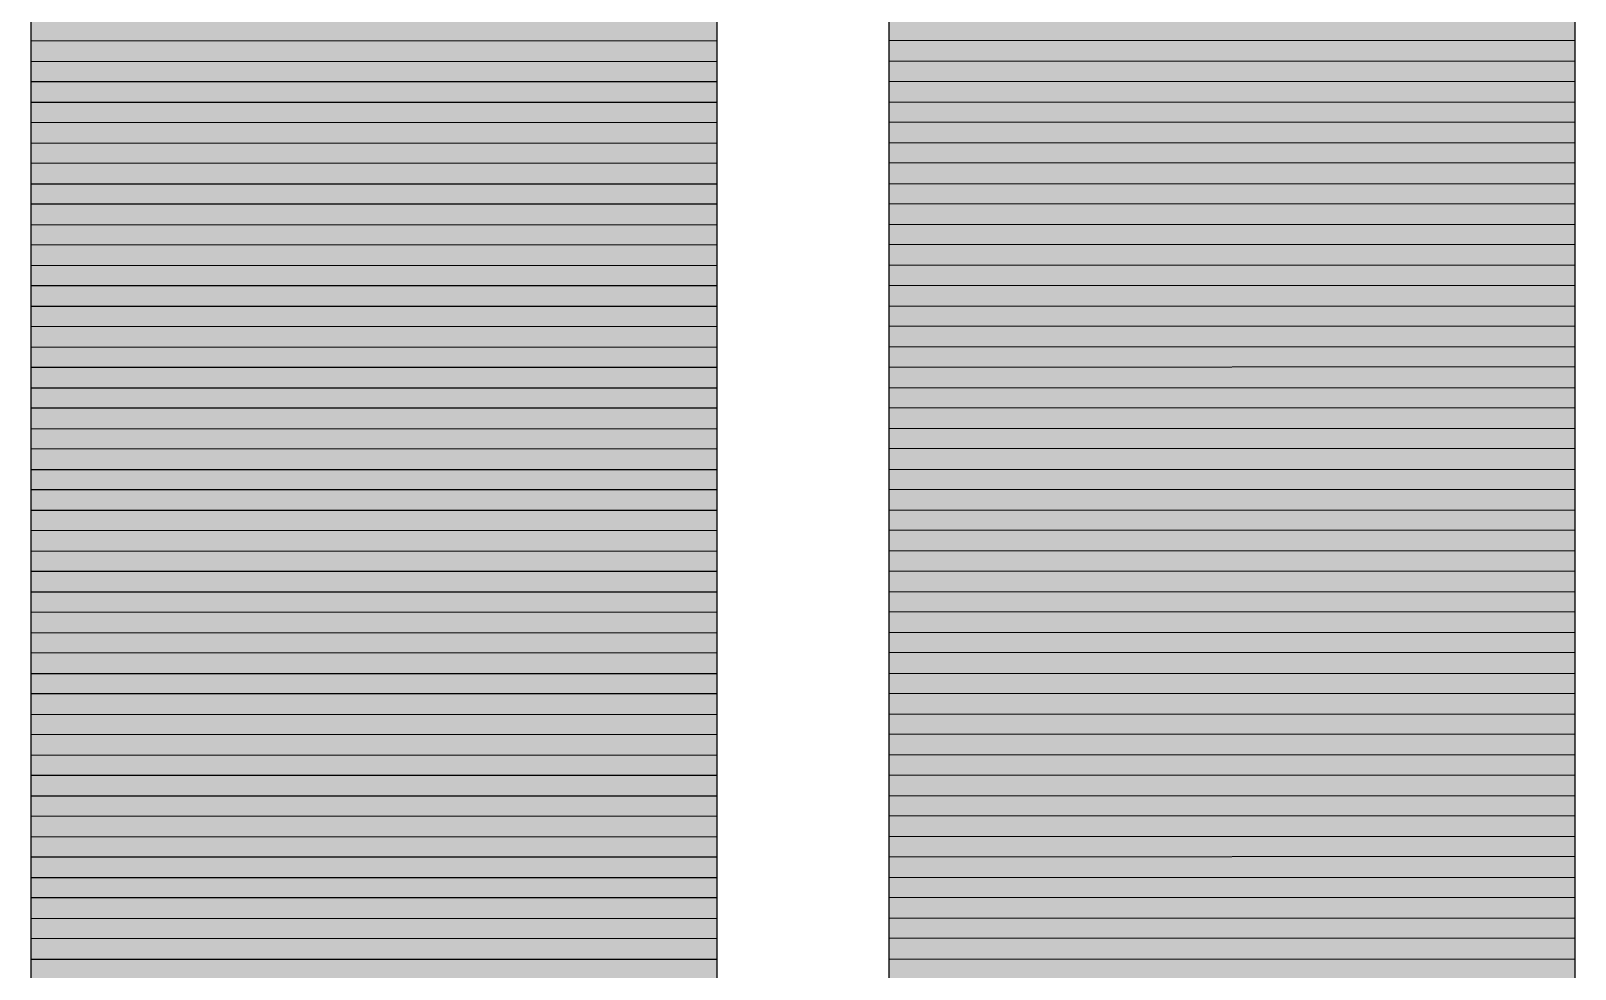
# Model space of a CAD drawing. Header units: millimetres. Extents: x -190.1 to -180.54, y 58.35 to 66.31.
# Drawn here: x -187.275 to -186.375, y 58.905 to 59.452 of the extents above; entities that cross this region are included whole.
import ezdxf

# ---------------------------------------------------------------- set-up
doc = ezdxf.new("R2010")
doc.units = ezdxf.units.MM
doc.header["$MEASUREMENT"] = 0
doc.layers.add('layer 1', color=7, linetype='Continuous')

msp = doc.modelspace()

# ---------------------------------------------------------------- hatches: boundary and pattern name
at = {"layer": 'layer 1', "true_color": 0x797979}
h = msp.add_hatch(color=8, dxfattribs=at)
edge = h.paths.add_edge_path()
edge.add_spline(control_points=[(-186.875, 59.4342), (-186.875, 59.4342), (-187.275, 59.4341), (-187.275, 59.4341), (-187.275, 59.4341), (-187.275, 59.4698), (-187.275, 59.4698), (-187.275, 59.4698), (-186.875, 59.4699), (-186.875, 59.4699), (-186.875, 59.4699), (-186.875, 59.4342), (-186.875, 59.4342)], knot_values=[0, 0, 0, 0, 0.25, 0.25, 0.25, 0.5, 0.5, 0.5, 0.75, 0.75, 0.75, 1, 1, 1, 1], degree=3, periodic=1)
h = msp.add_hatch(color=8, dxfattribs=at)
edge = h.paths.add_edge_path()
edge.add_spline(control_points=[(-186.3749, 59.4344), (-186.3749, 59.4344), (-186.7749, 59.4342), (-186.7749, 59.4342), (-186.7749, 59.4342), (-186.7749, 59.4699), (-186.7749, 59.4699), (-186.7749, 59.4699), (-186.3749, 59.4701), (-186.3749, 59.4701), (-186.3749, 59.4701), (-186.3749, 59.4344), (-186.3749, 59.4344)], knot_values=[0, 0, 0, 0, 0.25, 0.25, 0.25, 0.5, 0.5, 0.5, 0.75, 0.75, 0.75, 1, 1, 1, 1], degree=3, periodic=1)
at = {"layer": 'layer 1', "true_color": 0x7a7a7a}
h = msp.add_hatch(color=8, dxfattribs=at)
edge = h.paths.add_edge_path()
edge.add_spline(control_points=[(-186.875, 59.4104), (-186.875, 59.4104), (-187.275, 59.4103), (-187.275, 59.4103), (-187.275, 59.4103), (-187.275, 59.446), (-187.275, 59.446), (-187.275, 59.446), (-186.875, 59.4461), (-186.875, 59.4461), (-186.875, 59.4461), (-186.875, 59.4104), (-186.875, 59.4104)], knot_values=[0, 0, 0, 0, 0.25, 0.25, 0.25, 0.5, 0.5, 0.5, 0.75, 0.75, 0.75, 1, 1, 1, 1], degree=3, periodic=1)
h = msp.add_hatch(color=8, dxfattribs=at)
edge = h.paths.add_edge_path()
edge.add_spline(control_points=[(-186.3749, 59.4106), (-186.3749, 59.4106), (-186.7749, 59.4104), (-186.7749, 59.4104), (-186.7749, 59.4104), (-186.7749, 59.4461), (-186.7749, 59.4461), (-186.7749, 59.4461), (-186.3749, 59.4463), (-186.3749, 59.4463), (-186.3749, 59.4463), (-186.3749, 59.4106), (-186.3749, 59.4106)], knot_values=[0, 0, 0, 0, 0.25, 0.25, 0.25, 0.5, 0.5, 0.5, 0.75, 0.75, 0.75, 1, 1, 1, 1], degree=3, periodic=1)
at = {"layer": 'layer 1', "true_color": 0x7c7c7c}
h = msp.add_hatch(color=8, dxfattribs=at)
edge = h.paths.add_edge_path()
edge.add_spline(control_points=[(-186.875, 59.3866), (-186.875, 59.3866), (-187.275, 59.3865), (-187.275, 59.3865), (-187.275, 59.3865), (-187.275, 59.4222), (-187.275, 59.4222), (-187.275, 59.4222), (-186.875, 59.4223), (-186.875, 59.4223), (-186.875, 59.4223), (-186.875, 59.3866), (-186.875, 59.3866)], knot_values=[0, 0, 0, 0, 0.25, 0.25, 0.25, 0.5, 0.5, 0.5, 0.75, 0.75, 0.75, 1, 1, 1, 1], degree=3, periodic=1)
h = msp.add_hatch(color=8, dxfattribs=at)
edge = h.paths.add_edge_path()
edge.add_spline(control_points=[(-186.3749, 59.3868), (-186.3749, 59.3868), (-186.7749, 59.3866), (-186.7749, 59.3866), (-186.7749, 59.3866), (-186.7749, 59.4223), (-186.7749, 59.4223), (-186.7749, 59.4223), (-186.3749, 59.4225), (-186.3749, 59.4225), (-186.3749, 59.4225), (-186.3749, 59.3868), (-186.3749, 59.3868)], knot_values=[0, 0, 0, 0, 0.25, 0.25, 0.25, 0.5, 0.5, 0.5, 0.75, 0.75, 0.75, 1, 1, 1, 1], degree=3, periodic=1)
at = {"layer": 'layer 1', "true_color": 0x7d7c7d}
h = msp.add_hatch(color=8, dxfattribs=at)
edge = h.paths.add_edge_path()
edge.add_spline(control_points=[(-186.875, 59.3628), (-186.875, 59.3628), (-187.275, 59.3627), (-187.275, 59.3627), (-187.275, 59.3627), (-187.275, 59.3984), (-187.275, 59.3984), (-187.275, 59.3984), (-186.875, 59.3985), (-186.875, 59.3985), (-186.875, 59.3985), (-186.875, 59.3628), (-186.875, 59.3628)], knot_values=[0, 0, 0, 0, 0.25, 0.25, 0.25, 0.5, 0.5, 0.5, 0.75, 0.75, 0.75, 1, 1, 1, 1], degree=3, periodic=1)
h = msp.add_hatch(color=8, dxfattribs=at)
edge = h.paths.add_edge_path()
edge.add_spline(control_points=[(-186.3749, 59.363), (-186.3749, 59.363), (-186.7749, 59.3628), (-186.7749, 59.3628), (-186.7749, 59.3628), (-186.7749, 59.3985), (-186.7749, 59.3985), (-186.7749, 59.3985), (-186.3749, 59.3987), (-186.3749, 59.3987), (-186.3749, 59.3987), (-186.3749, 59.363), (-186.3749, 59.363)], knot_values=[0, 0, 0, 0, 0.25, 0.25, 0.25, 0.5, 0.5, 0.5, 0.75, 0.75, 0.75, 1, 1, 1, 1], degree=3, periodic=1)
at = {"layer": 'layer 1', "true_color": 0x7f7e7e}
h = msp.add_hatch(color=8, dxfattribs=at)
edge = h.paths.add_edge_path()
edge.add_spline(control_points=[(-186.875, 59.339), (-186.875, 59.339), (-187.275, 59.3389), (-187.275, 59.3389), (-187.275, 59.3389), (-187.275, 59.3746), (-187.275, 59.3746), (-187.275, 59.3746), (-186.875, 59.3747), (-186.875, 59.3747), (-186.875, 59.3747), (-186.875, 59.339), (-186.875, 59.339)], knot_values=[0, 0, 0, 0, 0.25, 0.25, 0.25, 0.5, 0.5, 0.5, 0.75, 0.75, 0.75, 1, 1, 1, 1], degree=3, periodic=1)
h = msp.add_hatch(color=8, dxfattribs=at)
edge = h.paths.add_edge_path()
edge.add_spline(control_points=[(-186.3749, 59.3392), (-186.3749, 59.3392), (-186.7749, 59.339), (-186.7749, 59.339), (-186.7749, 59.339), (-186.7749, 59.3747), (-186.7749, 59.3747), (-186.7749, 59.3747), (-186.3749, 59.3749), (-186.3749, 59.3749), (-186.3749, 59.3749), (-186.3749, 59.3392), (-186.3749, 59.3392)], knot_values=[0, 0, 0, 0, 0.25, 0.25, 0.25, 0.5, 0.5, 0.5, 0.75, 0.75, 0.75, 1, 1, 1, 1], degree=3, periodic=1)
at = {"layer": 'layer 1', "true_color": 0x808080}
h = msp.add_hatch(color=8, dxfattribs=at)
edge = h.paths.add_edge_path()
edge.add_spline(control_points=[(-186.875, 59.3152), (-186.875, 59.3152), (-187.275, 59.3151), (-187.275, 59.3151), (-187.275, 59.3151), (-187.275, 59.3508), (-187.275, 59.3508), (-187.275, 59.3508), (-186.875, 59.3509), (-186.875, 59.3509), (-186.875, 59.3509), (-186.875, 59.3152), (-186.875, 59.3152)], knot_values=[0, 0, 0, 0, 0.25, 0.25, 0.25, 0.5, 0.5, 0.5, 0.75, 0.75, 0.75, 1, 1, 1, 1], degree=3, periodic=1)
h = msp.add_hatch(color=8, dxfattribs=at)
edge = h.paths.add_edge_path()
edge.add_spline(control_points=[(-186.3749, 59.3154), (-186.3749, 59.3154), (-186.7749, 59.3152), (-186.7749, 59.3152), (-186.7749, 59.3152), (-186.7749, 59.3509), (-186.7749, 59.3509), (-186.7749, 59.3509), (-186.3749, 59.3511), (-186.3749, 59.3511), (-186.3749, 59.3511), (-186.3749, 59.3154), (-186.3749, 59.3154)], knot_values=[0, 0, 0, 0, 0.25, 0.25, 0.25, 0.5, 0.5, 0.5, 0.75, 0.75, 0.75, 1, 1, 1, 1], degree=3, periodic=1)
at = {"layer": 'layer 1', "true_color": 0x818181}
h = msp.add_hatch(color=8, dxfattribs=at)
edge = h.paths.add_edge_path()
edge.add_spline(control_points=[(-186.875, 59.2914), (-186.875, 59.2914), (-187.275, 59.2913), (-187.275, 59.2913), (-187.275, 59.2913), (-187.275, 59.327), (-187.275, 59.327), (-187.275, 59.327), (-186.875, 59.3271), (-186.875, 59.3271), (-186.875, 59.3271), (-186.875, 59.2914), (-186.875, 59.2914)], knot_values=[0, 0, 0, 0, 0.25, 0.25, 0.25, 0.5, 0.5, 0.5, 0.75, 0.75, 0.75, 1, 1, 1, 1], degree=3, periodic=1)
h = msp.add_hatch(color=8, dxfattribs=at)
edge = h.paths.add_edge_path()
edge.add_spline(control_points=[(-186.3749, 59.2916), (-186.3749, 59.2916), (-186.7749, 59.2914), (-186.7749, 59.2914), (-186.7749, 59.2914), (-186.7749, 59.3271), (-186.7749, 59.3271), (-186.7749, 59.3271), (-186.3749, 59.3273), (-186.3749, 59.3273), (-186.3749, 59.3273), (-186.3749, 59.2916), (-186.3749, 59.2916)], knot_values=[0, 0, 0, 0, 0.25, 0.25, 0.25, 0.5, 0.5, 0.5, 0.75, 0.75, 0.75, 1, 1, 1, 1], degree=3, periodic=1)
at = {"layer": 'layer 1', "true_color": 0x838383}
h = msp.add_hatch(color=252, dxfattribs=at)
edge = h.paths.add_edge_path()
edge.add_spline(control_points=[(-186.875, 59.2676), (-186.875, 59.2676), (-187.275, 59.2675), (-187.275, 59.2675), (-187.275, 59.2675), (-187.275, 59.3032), (-187.275, 59.3032), (-187.275, 59.3032), (-186.875, 59.3033), (-186.875, 59.3033), (-186.875, 59.3033), (-186.875, 59.2676), (-186.875, 59.2676)], knot_values=[0, 0, 0, 0, 0.25, 0.25, 0.25, 0.5, 0.5, 0.5, 0.75, 0.75, 0.75, 1, 1, 1, 1], degree=3, periodic=1)
h = msp.add_hatch(color=252, dxfattribs=at)
edge = h.paths.add_edge_path()
edge.add_spline(control_points=[(-186.3749, 59.2678), (-186.3749, 59.2678), (-186.7749, 59.2676), (-186.7749, 59.2676), (-186.7749, 59.2676), (-186.7749, 59.3033), (-186.7749, 59.3033), (-186.7749, 59.3033), (-186.3749, 59.3035), (-186.3749, 59.3035), (-186.3749, 59.3035), (-186.3749, 59.2678), (-186.3749, 59.2678)], knot_values=[0, 0, 0, 0, 0.25, 0.25, 0.25, 0.5, 0.5, 0.5, 0.75, 0.75, 0.75, 1, 1, 1, 1], degree=3, periodic=1)
at = {"layer": 'layer 1', "true_color": 0x848384}
h = msp.add_hatch(color=252, dxfattribs=at)
edge = h.paths.add_edge_path()
edge.add_spline(control_points=[(-186.875, 59.2438), (-186.875, 59.2438), (-187.275, 59.2437), (-187.275, 59.2437), (-187.275, 59.2437), (-187.275, 59.2794), (-187.275, 59.2794), (-187.275, 59.2794), (-186.875, 59.2795), (-186.875, 59.2795), (-186.875, 59.2795), (-186.875, 59.2438), (-186.875, 59.2438)], knot_values=[0, 0, 0, 0, 0.25, 0.25, 0.25, 0.5, 0.5, 0.5, 0.75, 0.75, 0.75, 1, 1, 1, 1], degree=3, periodic=1)
h = msp.add_hatch(color=252, dxfattribs=at)
edge = h.paths.add_edge_path()
edge.add_spline(control_points=[(-186.3749, 59.244), (-186.3749, 59.244), (-186.7749, 59.2438), (-186.7749, 59.2438), (-186.7749, 59.2438), (-186.7749, 59.2795), (-186.7749, 59.2795), (-186.7749, 59.2795), (-186.3749, 59.2797), (-186.3749, 59.2797), (-186.3749, 59.2797), (-186.3749, 59.244), (-186.3749, 59.244)], knot_values=[0, 0, 0, 0, 0.25, 0.25, 0.25, 0.5, 0.5, 0.5, 0.75, 0.75, 0.75, 1, 1, 1, 1], degree=3, periodic=1)
at = {"layer": 'layer 1', "true_color": 0x858585}
h = msp.add_hatch(color=252, dxfattribs=at)
edge = h.paths.add_edge_path()
edge.add_spline(control_points=[(-186.875, 59.22), (-186.875, 59.22), (-187.275, 59.2199), (-187.275, 59.2199), (-187.275, 59.2199), (-187.275, 59.2556), (-187.275, 59.2556), (-187.275, 59.2556), (-186.875, 59.2557), (-186.875, 59.2557), (-186.875, 59.2557), (-186.875, 59.22), (-186.875, 59.22)], knot_values=[0, 0, 0, 0, 0.25, 0.25, 0.25, 0.5, 0.5, 0.5, 0.75, 0.75, 0.75, 1, 1, 1, 1], degree=3, periodic=1)
h = msp.add_hatch(color=252, dxfattribs=at)
edge = h.paths.add_edge_path()
edge.add_spline(control_points=[(-186.3749, 59.2202), (-186.3749, 59.2202), (-186.7749, 59.22), (-186.7749, 59.22), (-186.7749, 59.22), (-186.7749, 59.2557), (-186.7749, 59.2557), (-186.7749, 59.2557), (-186.3749, 59.2559), (-186.3749, 59.2559), (-186.3749, 59.2559), (-186.3749, 59.2202), (-186.3749, 59.2202)], knot_values=[0, 0, 0, 0, 0.25, 0.25, 0.25, 0.5, 0.5, 0.5, 0.75, 0.75, 0.75, 1, 1, 1, 1], degree=3, periodic=1)
at = {"layer": 'layer 1', "true_color": 0x868686}
h = msp.add_hatch(color=252, dxfattribs=at)
edge = h.paths.add_edge_path()
edge.add_spline(control_points=[(-186.875, 59.1962), (-186.875, 59.1962), (-187.275, 59.1961), (-187.275, 59.1961), (-187.275, 59.1961), (-187.275, 59.2318), (-187.275, 59.2318), (-187.275, 59.2318), (-186.875, 59.2319), (-186.875, 59.2319), (-186.875, 59.2319), (-186.875, 59.1962), (-186.875, 59.1962)], knot_values=[0, 0, 0, 0, 0.25, 0.25, 0.25, 0.5, 0.5, 0.5, 0.75, 0.75, 0.75, 1, 1, 1, 1], degree=3, periodic=1)
h = msp.add_hatch(color=252, dxfattribs=at)
edge = h.paths.add_edge_path()
edge.add_spline(control_points=[(-186.3749, 59.1964), (-186.3749, 59.1964), (-186.7749, 59.1962), (-186.7749, 59.1962), (-186.7749, 59.1962), (-186.7749, 59.2319), (-186.7749, 59.2319), (-186.7749, 59.2319), (-186.3749, 59.2321), (-186.3749, 59.2321), (-186.3749, 59.2321), (-186.3749, 59.1964), (-186.3749, 59.1964)], knot_values=[0, 0, 0, 0, 0.25, 0.25, 0.25, 0.5, 0.5, 0.5, 0.75, 0.75, 0.75, 1, 1, 1, 1], degree=3, periodic=1)
at = {"layer": 'layer 1', "true_color": 0x888888}
h = msp.add_hatch(color=252, dxfattribs=at)
edge = h.paths.add_edge_path()
edge.add_spline(control_points=[(-186.875, 59.1724), (-186.875, 59.1724), (-187.275, 59.1723), (-187.275, 59.1723), (-187.275, 59.1723), (-187.275, 59.208), (-187.275, 59.208), (-187.275, 59.208), (-186.875, 59.2081), (-186.875, 59.2081), (-186.875, 59.2081), (-186.875, 59.1724), (-186.875, 59.1724)], knot_values=[0, 0, 0, 0, 0.25, 0.25, 0.25, 0.5, 0.5, 0.5, 0.75, 0.75, 0.75, 1, 1, 1, 1], degree=3, periodic=1)
h = msp.add_hatch(color=252, dxfattribs=at)
edge = h.paths.add_edge_path()
edge.add_spline(control_points=[(-186.3749, 59.1726), (-186.3749, 59.1726), (-186.7749, 59.1724), (-186.7749, 59.1724), (-186.7749, 59.1724), (-186.7749, 59.2081), (-186.7749, 59.2081), (-186.7749, 59.2081), (-186.3749, 59.2083), (-186.3749, 59.2083), (-186.3749, 59.2083), (-186.3749, 59.1726), (-186.3749, 59.1726)], knot_values=[0, 0, 0, 0, 0.25, 0.25, 0.25, 0.5, 0.5, 0.5, 0.75, 0.75, 0.75, 1, 1, 1, 1], degree=3, periodic=1)
at = {"layer": 'layer 1', "true_color": 0x8a8a8a}
h = msp.add_hatch(color=252, dxfattribs=at)
edge = h.paths.add_edge_path()
edge.add_spline(control_points=[(-186.875, 59.1486), (-186.875, 59.1486), (-187.275, 59.1485), (-187.275, 59.1485), (-187.275, 59.1485), (-187.275, 59.1842), (-187.275, 59.1842), (-187.275, 59.1842), (-186.875, 59.1843), (-186.875, 59.1843), (-186.875, 59.1843), (-186.875, 59.1486), (-186.875, 59.1486)], knot_values=[0, 0, 0, 0, 0.25, 0.25, 0.25, 0.5, 0.5, 0.5, 0.75, 0.75, 0.75, 1, 1, 1, 1], degree=3, periodic=1)
h = msp.add_hatch(color=252, dxfattribs=at)
edge = h.paths.add_edge_path()
edge.add_spline(control_points=[(-186.3749, 59.1488), (-186.3749, 59.1488), (-186.7749, 59.1486), (-186.7749, 59.1486), (-186.7749, 59.1486), (-186.7749, 59.1843), (-186.7749, 59.1843), (-186.7749, 59.1843), (-186.3749, 59.1845), (-186.3749, 59.1845), (-186.3749, 59.1845), (-186.3749, 59.1488), (-186.3749, 59.1488)], knot_values=[0, 0, 0, 0, 0.25, 0.25, 0.25, 0.5, 0.5, 0.5, 0.75, 0.75, 0.75, 1, 1, 1, 1], degree=3, periodic=1)
at = {"layer": 'layer 1', "true_color": 0x8a8a8b}
h = msp.add_hatch(color=252, dxfattribs=at)
edge = h.paths.add_edge_path()
edge.add_spline(control_points=[(-186.875, 59.1248), (-186.875, 59.1248), (-187.275, 59.1247), (-187.275, 59.1247), (-187.275, 59.1247), (-187.275, 59.1604), (-187.275, 59.1604), (-187.275, 59.1604), (-186.875, 59.1605), (-186.875, 59.1605), (-186.875, 59.1605), (-186.875, 59.1248), (-186.875, 59.1248)], knot_values=[0, 0, 0, 0, 0.25, 0.25, 0.25, 0.5, 0.5, 0.5, 0.75, 0.75, 0.75, 1, 1, 1, 1], degree=3, periodic=1)
h = msp.add_hatch(color=252, dxfattribs=at)
edge = h.paths.add_edge_path()
edge.add_spline(control_points=[(-186.3749, 59.125), (-186.3749, 59.125), (-186.7749, 59.1248), (-186.7749, 59.1248), (-186.7749, 59.1248), (-186.7749, 59.1605), (-186.7749, 59.1605), (-186.7749, 59.1605), (-186.3749, 59.1607), (-186.3749, 59.1607), (-186.3749, 59.1607), (-186.3749, 59.125), (-186.3749, 59.125)], knot_values=[0, 0, 0, 0, 0.25, 0.25, 0.25, 0.5, 0.5, 0.5, 0.75, 0.75, 0.75, 1, 1, 1, 1], degree=3, periodic=1)
at = {"layer": 'layer 1', "true_color": 0x8c8c8d}
h = msp.add_hatch(color=252, dxfattribs=at)
edge = h.paths.add_edge_path()
edge.add_spline(control_points=[(-186.875, 59.101), (-186.875, 59.101), (-187.275, 59.1009), (-187.275, 59.1009), (-187.275, 59.1009), (-187.275, 59.1366), (-187.275, 59.1366), (-187.275, 59.1366), (-186.875, 59.1367), (-186.875, 59.1367), (-186.875, 59.1367), (-186.875, 59.101), (-186.875, 59.101)], knot_values=[0, 0, 0, 0, 0.25, 0.25, 0.25, 0.5, 0.5, 0.5, 0.75, 0.75, 0.75, 1, 1, 1, 1], degree=3, periodic=1)
h = msp.add_hatch(color=252, dxfattribs=at)
edge = h.paths.add_edge_path()
edge.add_spline(control_points=[(-186.3749, 59.1012), (-186.3749, 59.1012), (-186.7749, 59.101), (-186.7749, 59.101), (-186.7749, 59.101), (-186.7749, 59.1367), (-186.7749, 59.1367), (-186.7749, 59.1367), (-186.3749, 59.1369), (-186.3749, 59.1369), (-186.3749, 59.1369), (-186.3749, 59.1012), (-186.3749, 59.1012)], knot_values=[0, 0, 0, 0, 0.25, 0.25, 0.25, 0.5, 0.5, 0.5, 0.75, 0.75, 0.75, 1, 1, 1, 1], degree=3, periodic=1)
at = {"layer": 'layer 1', "true_color": 0x8d8d8d}
h = msp.add_hatch(color=252, dxfattribs=at)
edge = h.paths.add_edge_path()
edge.add_spline(control_points=[(-186.875, 59.0772), (-186.875, 59.0772), (-187.275, 59.0771), (-187.275, 59.0771), (-187.275, 59.0771), (-187.275, 59.1128), (-187.275, 59.1128), (-187.275, 59.1128), (-186.875, 59.1129), (-186.875, 59.1129), (-186.875, 59.1129), (-186.875, 59.0772), (-186.875, 59.0772)], knot_values=[0, 0, 0, 0, 0.25, 0.25, 0.25, 0.5, 0.5, 0.5, 0.75, 0.75, 0.75, 1, 1, 1, 1], degree=3, periodic=1)
h = msp.add_hatch(color=252, dxfattribs=at)
edge = h.paths.add_edge_path()
edge.add_spline(control_points=[(-186.3749, 59.0774), (-186.3749, 59.0774), (-186.7749, 59.0772), (-186.7749, 59.0772), (-186.7749, 59.0772), (-186.7749, 59.1129), (-186.7749, 59.1129), (-186.7749, 59.1129), (-186.3749, 59.1131), (-186.3749, 59.1131), (-186.3749, 59.1131), (-186.3749, 59.0774), (-186.3749, 59.0774)], knot_values=[0, 0, 0, 0, 0.25, 0.25, 0.25, 0.5, 0.5, 0.5, 0.75, 0.75, 0.75, 1, 1, 1, 1], degree=3, periodic=1)
at = {"layer": 'layer 1', "true_color": 0x8f8f8f}
h = msp.add_hatch(color=252, dxfattribs=at)
edge = h.paths.add_edge_path()
edge.add_spline(control_points=[(-186.875, 59.0534), (-186.875, 59.0534), (-187.275, 59.0533), (-187.275, 59.0533), (-187.275, 59.0533), (-187.275, 59.089), (-187.275, 59.089), (-187.275, 59.089), (-186.875, 59.0891), (-186.875, 59.0891), (-186.875, 59.0891), (-186.875, 59.0534), (-186.875, 59.0534)], knot_values=[0, 0, 0, 0, 0.25, 0.25, 0.25, 0.5, 0.5, 0.5, 0.75, 0.75, 0.75, 1, 1, 1, 1], degree=3, periodic=1)
h = msp.add_hatch(color=252, dxfattribs=at)
edge = h.paths.add_edge_path()
edge.add_spline(control_points=[(-186.3749, 59.0536), (-186.3749, 59.0536), (-186.7749, 59.0534), (-186.7749, 59.0534), (-186.7749, 59.0534), (-186.7749, 59.0891), (-186.7749, 59.0891), (-186.7749, 59.0891), (-186.3749, 59.0893), (-186.3749, 59.0893), (-186.3749, 59.0893), (-186.3749, 59.0536), (-186.3749, 59.0536)], knot_values=[0, 0, 0, 0, 0.25, 0.25, 0.25, 0.5, 0.5, 0.5, 0.75, 0.75, 0.75, 1, 1, 1, 1], degree=3, periodic=1)
at = {"layer": 'layer 1', "true_color": 0x909090}
h = msp.add_hatch(color=252, dxfattribs=at)
edge = h.paths.add_edge_path()
edge.add_spline(control_points=[(-186.875, 59.0296), (-186.875, 59.0296), (-187.275, 59.0295), (-187.275, 59.0295), (-187.275, 59.0295), (-187.275, 59.0652), (-187.275, 59.0652), (-187.275, 59.0652), (-186.875, 59.0653), (-186.875, 59.0653), (-186.875, 59.0653), (-186.875, 59.0296), (-186.875, 59.0296)], knot_values=[0, 0, 0, 0, 0.25, 0.25, 0.25, 0.5, 0.5, 0.5, 0.75, 0.75, 0.75, 1, 1, 1, 1], degree=3, periodic=1)
h = msp.add_hatch(color=252, dxfattribs=at)
edge = h.paths.add_edge_path()
edge.add_spline(control_points=[(-186.3749, 59.0298), (-186.3749, 59.0298), (-186.7749, 59.0296), (-186.7749, 59.0296), (-186.7749, 59.0296), (-186.7749, 59.0653), (-186.7749, 59.0653), (-186.7749, 59.0653), (-186.3749, 59.0655), (-186.3749, 59.0655), (-186.3749, 59.0655), (-186.3749, 59.0298), (-186.3749, 59.0298)], knot_values=[0, 0, 0, 0, 0.25, 0.25, 0.25, 0.5, 0.5, 0.5, 0.75, 0.75, 0.75, 1, 1, 1, 1], degree=3, periodic=1)
at = {"layer": 'layer 1', "true_color": 0x919192}
h = msp.add_hatch(color=252, dxfattribs=at)
edge = h.paths.add_edge_path()
edge.add_spline(control_points=[(-186.875, 59.0058), (-186.875, 59.0058), (-187.275, 59.0057), (-187.275, 59.0057), (-187.275, 59.0057), (-187.275, 59.0414), (-187.275, 59.0414), (-187.275, 59.0414), (-186.875, 59.0415), (-186.875, 59.0415), (-186.875, 59.0415), (-186.875, 59.0058), (-186.875, 59.0058)], knot_values=[0, 0, 0, 0, 0.25, 0.25, 0.25, 0.5, 0.5, 0.5, 0.75, 0.75, 0.75, 1, 1, 1, 1], degree=3, periodic=1)
h = msp.add_hatch(color=252, dxfattribs=at)
edge = h.paths.add_edge_path()
edge.add_spline(control_points=[(-186.3749, 59.006), (-186.3749, 59.006), (-186.7749, 59.0058), (-186.7749, 59.0058), (-186.7749, 59.0058), (-186.7749, 59.0415), (-186.7749, 59.0415), (-186.7749, 59.0415), (-186.3749, 59.0417), (-186.3749, 59.0417), (-186.3749, 59.0417), (-186.3749, 59.006), (-186.3749, 59.006)], knot_values=[0, 0, 0, 0, 0.25, 0.25, 0.25, 0.5, 0.5, 0.5, 0.75, 0.75, 0.75, 1, 1, 1, 1], degree=3, periodic=1)
at = {"layer": 'layer 1', "true_color": 0x939394}
h = msp.add_hatch(color=252, dxfattribs=at)
edge = h.paths.add_edge_path()
edge.add_spline(control_points=[(-186.875, 58.982), (-186.875, 58.982), (-187.275, 58.9819), (-187.275, 58.9819), (-187.275, 58.9819), (-187.275, 59.0176), (-187.275, 59.0176), (-187.275, 59.0176), (-186.875, 59.0177), (-186.875, 59.0177), (-186.875, 59.0177), (-186.875, 58.982), (-186.875, 58.982)], knot_values=[0, 0, 0, 0, 0.25, 0.25, 0.25, 0.5, 0.5, 0.5, 0.75, 0.75, 0.75, 1, 1, 1, 1], degree=3, periodic=1)
h = msp.add_hatch(color=252, dxfattribs=at)
edge = h.paths.add_edge_path()
edge.add_spline(control_points=[(-186.3749, 58.9822), (-186.3749, 58.9822), (-186.7749, 58.982), (-186.7749, 58.982), (-186.7749, 58.982), (-186.7749, 59.0177), (-186.7749, 59.0177), (-186.7749, 59.0177), (-186.3749, 59.0179), (-186.3749, 59.0179), (-186.3749, 59.0179), (-186.3749, 58.9822), (-186.3749, 58.9822)], knot_values=[0, 0, 0, 0, 0.25, 0.25, 0.25, 0.5, 0.5, 0.5, 0.75, 0.75, 0.75, 1, 1, 1, 1], degree=3, periodic=1)
at = {"layer": 'layer 1', "true_color": 0x949494}
h = msp.add_hatch(color=252, dxfattribs=at)
edge = h.paths.add_edge_path()
edge.add_spline(control_points=[(-186.875, 58.9582), (-186.875, 58.9582), (-187.275, 58.9581), (-187.275, 58.9581), (-187.275, 58.9581), (-187.275, 58.9938), (-187.275, 58.9938), (-187.275, 58.9938), (-186.875, 58.9939), (-186.875, 58.9939), (-186.875, 58.9939), (-186.875, 58.9582), (-186.875, 58.9582)], knot_values=[0, 0, 0, 0, 0.25, 0.25, 0.25, 0.5, 0.5, 0.5, 0.75, 0.75, 0.75, 1, 1, 1, 1], degree=3, periodic=1)
h = msp.add_hatch(color=252, dxfattribs=at)
edge = h.paths.add_edge_path()
edge.add_spline(control_points=[(-186.3749, 58.9584), (-186.3749, 58.9584), (-186.7749, 58.9582), (-186.7749, 58.9582), (-186.7749, 58.9582), (-186.7749, 58.9939), (-186.7749, 58.9939), (-186.7749, 58.9939), (-186.3749, 58.9941), (-186.3749, 58.9941), (-186.3749, 58.9941), (-186.3749, 58.9584), (-186.3749, 58.9584)], knot_values=[0, 0, 0, 0, 0.25, 0.25, 0.25, 0.5, 0.5, 0.5, 0.75, 0.75, 0.75, 1, 1, 1, 1], degree=3, periodic=1)
at = {"layer": 'layer 1', "true_color": 0x969696}
h = msp.add_hatch(color=252, dxfattribs=at)
edge = h.paths.add_edge_path()
edge.add_spline(control_points=[(-186.875, 58.9344), (-186.875, 58.9344), (-187.275, 58.9343), (-187.275, 58.9343), (-187.275, 58.9343), (-187.275, 58.97), (-187.275, 58.97), (-187.275, 58.97), (-186.875, 58.9701), (-186.875, 58.9701), (-186.875, 58.9701), (-186.875, 58.9344), (-186.875, 58.9344)], knot_values=[0, 0, 0, 0, 0.25, 0.25, 0.25, 0.5, 0.5, 0.5, 0.75, 0.75, 0.75, 1, 1, 1, 1], degree=3, periodic=1)
h = msp.add_hatch(color=252, dxfattribs=at)
edge = h.paths.add_edge_path()
edge.add_spline(control_points=[(-186.3749, 58.9346), (-186.3749, 58.9346), (-186.7749, 58.9344), (-186.7749, 58.9344), (-186.7749, 58.9344), (-186.7749, 58.9701), (-186.7749, 58.9701), (-186.7749, 58.9701), (-186.3749, 58.9703), (-186.3749, 58.9703), (-186.3749, 58.9703), (-186.3749, 58.9346), (-186.3749, 58.9346)], knot_values=[0, 0, 0, 0, 0.25, 0.25, 0.25, 0.5, 0.5, 0.5, 0.75, 0.75, 0.75, 1, 1, 1, 1], degree=3, periodic=1)
at = {"layer": 'layer 1', "true_color": 0x969797}
h = msp.add_hatch(color=252, dxfattribs=at)
edge = h.paths.add_edge_path()
edge.add_spline(control_points=[(-186.875, 58.9106), (-186.875, 58.9106), (-187.275, 58.9105), (-187.275, 58.9105), (-187.275, 58.9105), (-187.275, 58.9462), (-187.275, 58.9462), (-187.275, 58.9462), (-186.875, 58.9463), (-186.875, 58.9463), (-186.875, 58.9463), (-186.875, 58.9106), (-186.875, 58.9106)], knot_values=[0, 0, 0, 0, 0.25, 0.25, 0.25, 0.5, 0.5, 0.5, 0.75, 0.75, 0.75, 1, 1, 1, 1], degree=3, periodic=1)
h = msp.add_hatch(color=252, dxfattribs=at)
edge = h.paths.add_edge_path()
edge.add_spline(control_points=[(-186.3749, 58.9108), (-186.3749, 58.9108), (-186.7749, 58.9106), (-186.7749, 58.9106), (-186.7749, 58.9106), (-186.7749, 58.9463), (-186.7749, 58.9463), (-186.7749, 58.9463), (-186.3749, 58.9465), (-186.3749, 58.9465), (-186.3749, 58.9465), (-186.3749, 58.9108), (-186.3749, 58.9108)], knot_values=[0, 0, 0, 0, 0.25, 0.25, 0.25, 0.5, 0.5, 0.5, 0.75, 0.75, 0.75, 1, 1, 1, 1], degree=3, periodic=1)
at = {"layer": 'layer 1', "true_color": 0x989899}
h = msp.add_hatch(color=252, dxfattribs=at)
edge = h.paths.add_edge_path()
edge.add_spline(control_points=[(-186.875, 58.8868), (-186.875, 58.8868), (-187.275, 58.8867), (-187.275, 58.8867), (-187.275, 58.8867), (-187.275, 58.9224), (-187.275, 58.9224), (-187.275, 58.9224), (-186.875, 58.9225), (-186.875, 58.9225), (-186.875, 58.9225), (-186.875, 58.8868), (-186.875, 58.8868)], knot_values=[0, 0, 0, 0, 0.25, 0.25, 0.25, 0.5, 0.5, 0.5, 0.75, 0.75, 0.75, 1, 1, 1, 1], degree=3, periodic=1)
h = msp.add_hatch(color=252, dxfattribs=at)
edge = h.paths.add_edge_path()
edge.add_spline(control_points=[(-186.3749, 58.887), (-186.3749, 58.887), (-186.7749, 58.8868), (-186.7749, 58.8868), (-186.7749, 58.8868), (-186.7749, 58.9225), (-186.7749, 58.9225), (-186.7749, 58.9225), (-186.3749, 58.9227), (-186.3749, 58.9227), (-186.3749, 58.9227), (-186.3749, 58.887), (-186.3749, 58.887)], knot_values=[0, 0, 0, 0, 0.25, 0.25, 0.25, 0.5, 0.5, 0.5, 0.75, 0.75, 0.75, 1, 1, 1, 1], degree=3, periodic=1)

# ---------------------------------------------------------------- linework, layer by layer
at = {"layer": 'layer 1', "color": 8}
for points in [[(-186.875, 59.4342), (-186.875, 59.4342), (-187.275, 59.4341), (-187.275, 59.4341), (-187.275, 59.4341), (-187.275, 59.4698), (-187.275, 59.4698), (-187.275, 59.4698), (-186.875, 59.4699), (-186.875, 59.4699), (-186.875, 59.4699), (-186.875, 59.4342), (-186.875, 59.4342)], [(-186.3749, 59.4344), (-186.3749, 59.4344), (-186.7749, 59.4342), (-186.7749, 59.4342), (-186.7749, 59.4342), (-186.7749, 59.4699), (-186.7749, 59.4699), (-186.7749, 59.4699), (-186.3749, 59.4701), (-186.3749, 59.4701), (-186.3749, 59.4701), (-186.3749, 59.4344), (-186.3749, 59.4344)], [(-186.875, 59.4104), (-186.875, 59.4104), (-187.275, 59.4103), (-187.275, 59.4103), (-187.275, 59.4103), (-187.275, 59.446), (-187.275, 59.446), (-187.275, 59.446), (-186.875, 59.4461), (-186.875, 59.4461), (-186.875, 59.4461), (-186.875, 59.4104), (-186.875, 59.4104)], [(-186.3749, 59.4106), (-186.3749, 59.4106), (-186.7749, 59.4104), (-186.7749, 59.4104), (-186.7749, 59.4104), (-186.7749, 59.4461), (-186.7749, 59.4461), (-186.7749, 59.4461), (-186.3749, 59.4463), (-186.3749, 59.4463), (-186.3749, 59.4463), (-186.3749, 59.4106), (-186.3749, 59.4106)], [(-186.875, 59.3866), (-186.875, 59.3866), (-187.275, 59.3865), (-187.275, 59.3865), (-187.275, 59.3865), (-187.275, 59.4222), (-187.275, 59.4222), (-187.275, 59.4222), (-186.875, 59.4223), (-186.875, 59.4223), (-186.875, 59.4223), (-186.875, 59.3866), (-186.875, 59.3866)], [(-186.3749, 59.3868), (-186.3749, 59.3868), (-186.7749, 59.3866), (-186.7749, 59.3866), (-186.7749, 59.3866), (-186.7749, 59.4223), (-186.7749, 59.4223), (-186.7749, 59.4223), (-186.3749, 59.4225), (-186.3749, 59.4225), (-186.3749, 59.4225), (-186.3749, 59.3868), (-186.3749, 59.3868)], [(-186.875, 59.3628), (-186.875, 59.3628), (-187.275, 59.3627), (-187.275, 59.3627), (-187.275, 59.3627), (-187.275, 59.3984), (-187.275, 59.3984), (-187.275, 59.3984), (-186.875, 59.3985), (-186.875, 59.3985), (-186.875, 59.3985), (-186.875, 59.3628), (-186.875, 59.3628)], [(-186.3749, 59.363), (-186.3749, 59.363), (-186.7749, 59.3628), (-186.7749, 59.3628), (-186.7749, 59.3628), (-186.7749, 59.3985), (-186.7749, 59.3985), (-186.7749, 59.3985), (-186.3749, 59.3987), (-186.3749, 59.3987), (-186.3749, 59.3987), (-186.3749, 59.363), (-186.3749, 59.363)], [(-186.875, 59.339), (-186.875, 59.339), (-187.275, 59.3389), (-187.275, 59.3389), (-187.275, 59.3389), (-187.275, 59.3746), (-187.275, 59.3746), (-187.275, 59.3746), (-186.875, 59.3747), (-186.875, 59.3747), (-186.875, 59.3747), (-186.875, 59.339), (-186.875, 59.339)], [(-186.3749, 59.3392), (-186.3749, 59.3392), (-186.7749, 59.339), (-186.7749, 59.339), (-186.7749, 59.339), (-186.7749, 59.3747), (-186.7749, 59.3747), (-186.7749, 59.3747), (-186.3749, 59.3749), (-186.3749, 59.3749), (-186.3749, 59.3749), (-186.3749, 59.3392), (-186.3749, 59.3392)], [(-186.875, 59.3152), (-186.875, 59.3152), (-187.275, 59.3151), (-187.275, 59.3151), (-187.275, 59.3151), (-187.275, 59.3508), (-187.275, 59.3508), (-187.275, 59.3508), (-186.875, 59.3509), (-186.875, 59.3509), (-186.875, 59.3509), (-186.875, 59.3152), (-186.875, 59.3152)], [(-186.3749, 59.3154), (-186.3749, 59.3154), (-186.7749, 59.3152), (-186.7749, 59.3152), (-186.7749, 59.3152), (-186.7749, 59.3509), (-186.7749, 59.3509), (-186.7749, 59.3509), (-186.3749, 59.3511), (-186.3749, 59.3511), (-186.3749, 59.3511), (-186.3749, 59.3154), (-186.3749, 59.3154)], [(-186.875, 59.2914), (-186.875, 59.2914), (-187.275, 59.2913), (-187.275, 59.2913), (-187.275, 59.2913), (-187.275, 59.327), (-187.275, 59.327), (-187.275, 59.327), (-186.875, 59.3271), (-186.875, 59.3271), (-186.875, 59.3271), (-186.875, 59.2914), (-186.875, 59.2914)], [(-186.3749, 59.2916), (-186.3749, 59.2916), (-186.7749, 59.2914), (-186.7749, 59.2914), (-186.7749, 59.2914), (-186.7749, 59.3271), (-186.7749, 59.3271), (-186.7749, 59.3271), (-186.3749, 59.3273), (-186.3749, 59.3273), (-186.3749, 59.3273), (-186.3749, 59.2916), (-186.3749, 59.2916)]]:
    msp.add_open_spline(points, degree=3, knots=[0, 0, 0, 0, 0.25, 0.25, 0.25, 0.5, 0.5, 0.5, 0.75, 0.75, 0.75, 1, 1, 1, 1], dxfattribs=at)
at = {"layer": 'layer 1', "color": 252}
for points in [[(-186.875, 59.2676), (-186.875, 59.2676), (-187.275, 59.2675), (-187.275, 59.2675), (-187.275, 59.2675), (-187.275, 59.3032), (-187.275, 59.3032), (-187.275, 59.3032), (-186.875, 59.3033), (-186.875, 59.3033), (-186.875, 59.3033), (-186.875, 59.2676), (-186.875, 59.2676)], [(-186.3749, 59.2678), (-186.3749, 59.2678), (-186.7749, 59.2676), (-186.7749, 59.2676), (-186.7749, 59.2676), (-186.7749, 59.3033), (-186.7749, 59.3033), (-186.7749, 59.3033), (-186.3749, 59.3035), (-186.3749, 59.3035), (-186.3749, 59.3035), (-186.3749, 59.2678), (-186.3749, 59.2678)], [(-186.875, 59.2438), (-186.875, 59.2438), (-187.275, 59.2437), (-187.275, 59.2437), (-187.275, 59.2437), (-187.275, 59.2794), (-187.275, 59.2794), (-187.275, 59.2794), (-186.875, 59.2795), (-186.875, 59.2795), (-186.875, 59.2795), (-186.875, 59.2438), (-186.875, 59.2438)], [(-186.3749, 59.244), (-186.3749, 59.244), (-186.7749, 59.2438), (-186.7749, 59.2438), (-186.7749, 59.2438), (-186.7749, 59.2795), (-186.7749, 59.2795), (-186.7749, 59.2795), (-186.3749, 59.2797), (-186.3749, 59.2797), (-186.3749, 59.2797), (-186.3749, 59.244), (-186.3749, 59.244)], [(-186.875, 59.22), (-186.875, 59.22), (-187.275, 59.2199), (-187.275, 59.2199), (-187.275, 59.2199), (-187.275, 59.2556), (-187.275, 59.2556), (-187.275, 59.2556), (-186.875, 59.2557), (-186.875, 59.2557), (-186.875, 59.2557), (-186.875, 59.22), (-186.875, 59.22)], [(-186.3749, 59.2202), (-186.3749, 59.2202), (-186.7749, 59.22), (-186.7749, 59.22), (-186.7749, 59.22), (-186.7749, 59.2557), (-186.7749, 59.2557), (-186.7749, 59.2557), (-186.3749, 59.2559), (-186.3749, 59.2559), (-186.3749, 59.2559), (-186.3749, 59.2202), (-186.3749, 59.2202)], [(-186.875, 59.1962), (-186.875, 59.1962), (-187.275, 59.1961), (-187.275, 59.1961), (-187.275, 59.1961), (-187.275, 59.2318), (-187.275, 59.2318), (-187.275, 59.2318), (-186.875, 59.2319), (-186.875, 59.2319), (-186.875, 59.2319), (-186.875, 59.1962), (-186.875, 59.1962)], [(-186.3749, 59.1964), (-186.3749, 59.1964), (-186.7749, 59.1962), (-186.7749, 59.1962), (-186.7749, 59.1962), (-186.7749, 59.2319), (-186.7749, 59.2319), (-186.7749, 59.2319), (-186.3749, 59.2321), (-186.3749, 59.2321), (-186.3749, 59.2321), (-186.3749, 59.1964), (-186.3749, 59.1964)], [(-186.875, 59.1724), (-186.875, 59.1724), (-187.275, 59.1723), (-187.275, 59.1723), (-187.275, 59.1723), (-187.275, 59.208), (-187.275, 59.208), (-187.275, 59.208), (-186.875, 59.2081), (-186.875, 59.2081), (-186.875, 59.2081), (-186.875, 59.1724), (-186.875, 59.1724)], [(-186.3749, 59.1726), (-186.3749, 59.1726), (-186.7749, 59.1724), (-186.7749, 59.1724), (-186.7749, 59.1724), (-186.7749, 59.2081), (-186.7749, 59.2081), (-186.7749, 59.2081), (-186.3749, 59.2083), (-186.3749, 59.2083), (-186.3749, 59.2083), (-186.3749, 59.1726), (-186.3749, 59.1726)], [(-186.875, 59.1486), (-186.875, 59.1486), (-187.275, 59.1485), (-187.275, 59.1485), (-187.275, 59.1485), (-187.275, 59.1842), (-187.275, 59.1842), (-187.275, 59.1842), (-186.875, 59.1843), (-186.875, 59.1843), (-186.875, 59.1843), (-186.875, 59.1486), (-186.875, 59.1486)], [(-186.3749, 59.1488), (-186.3749, 59.1488), (-186.7749, 59.1486), (-186.7749, 59.1486), (-186.7749, 59.1486), (-186.7749, 59.1843), (-186.7749, 59.1843), (-186.7749, 59.1843), (-186.3749, 59.1845), (-186.3749, 59.1845), (-186.3749, 59.1845), (-186.3749, 59.1488), (-186.3749, 59.1488)], [(-186.875, 59.1248), (-186.875, 59.1248), (-187.275, 59.1247), (-187.275, 59.1247), (-187.275, 59.1247), (-187.275, 59.1604), (-187.275, 59.1604), (-187.275, 59.1604), (-186.875, 59.1605), (-186.875, 59.1605), (-186.875, 59.1605), (-186.875, 59.1248), (-186.875, 59.1248)], [(-186.3749, 59.125), (-186.3749, 59.125), (-186.7749, 59.1248), (-186.7749, 59.1248), (-186.7749, 59.1248), (-186.7749, 59.1605), (-186.7749, 59.1605), (-186.7749, 59.1605), (-186.3749, 59.1607), (-186.3749, 59.1607), (-186.3749, 59.1607), (-186.3749, 59.125), (-186.3749, 59.125)], [(-186.875, 59.101), (-186.875, 59.101), (-187.275, 59.1009), (-187.275, 59.1009), (-187.275, 59.1009), (-187.275, 59.1366), (-187.275, 59.1366), (-187.275, 59.1366), (-186.875, 59.1367), (-186.875, 59.1367), (-186.875, 59.1367), (-186.875, 59.101), (-186.875, 59.101)], [(-186.3749, 59.1012), (-186.3749, 59.1012), (-186.7749, 59.101), (-186.7749, 59.101), (-186.7749, 59.101), (-186.7749, 59.1367), (-186.7749, 59.1367), (-186.7749, 59.1367), (-186.3749, 59.1369), (-186.3749, 59.1369), (-186.3749, 59.1369), (-186.3749, 59.1012), (-186.3749, 59.1012)], [(-186.875, 59.0772), (-186.875, 59.0772), (-187.275, 59.0771), (-187.275, 59.0771), (-187.275, 59.0771), (-187.275, 59.1128), (-187.275, 59.1128), (-187.275, 59.1128), (-186.875, 59.1129), (-186.875, 59.1129), (-186.875, 59.1129), (-186.875, 59.0772), (-186.875, 59.0772)], [(-186.3749, 59.0774), (-186.3749, 59.0774), (-186.7749, 59.0772), (-186.7749, 59.0772), (-186.7749, 59.0772), (-186.7749, 59.1129), (-186.7749, 59.1129), (-186.7749, 59.1129), (-186.3749, 59.1131), (-186.3749, 59.1131), (-186.3749, 59.1131), (-186.3749, 59.0774), (-186.3749, 59.0774)], [(-186.875, 59.0534), (-186.875, 59.0534), (-187.275, 59.0533), (-187.275, 59.0533), (-187.275, 59.0533), (-187.275, 59.089), (-187.275, 59.089), (-187.275, 59.089), (-186.875, 59.0891), (-186.875, 59.0891), (-186.875, 59.0891), (-186.875, 59.0534), (-186.875, 59.0534)], [(-186.3749, 59.0536), (-186.3749, 59.0536), (-186.7749, 59.0534), (-186.7749, 59.0534), (-186.7749, 59.0534), (-186.7749, 59.0891), (-186.7749, 59.0891), (-186.7749, 59.0891), (-186.3749, 59.0893), (-186.3749, 59.0893), (-186.3749, 59.0893), (-186.3749, 59.0536), (-186.3749, 59.0536)], [(-186.875, 59.0296), (-186.875, 59.0296), (-187.275, 59.0295), (-187.275, 59.0295), (-187.275, 59.0295), (-187.275, 59.0652), (-187.275, 59.0652), (-187.275, 59.0652), (-186.875, 59.0653), (-186.875, 59.0653), (-186.875, 59.0653), (-186.875, 59.0296), (-186.875, 59.0296)], [(-186.3749, 59.0298), (-186.3749, 59.0298), (-186.7749, 59.0296), (-186.7749, 59.0296), (-186.7749, 59.0296), (-186.7749, 59.0653), (-186.7749, 59.0653), (-186.7749, 59.0653), (-186.3749, 59.0655), (-186.3749, 59.0655), (-186.3749, 59.0655), (-186.3749, 59.0298), (-186.3749, 59.0298)], [(-186.875, 59.0058), (-186.875, 59.0058), (-187.275, 59.0057), (-187.275, 59.0057), (-187.275, 59.0057), (-187.275, 59.0414), (-187.275, 59.0414), (-187.275, 59.0414), (-186.875, 59.0415), (-186.875, 59.0415), (-186.875, 59.0415), (-186.875, 59.0058), (-186.875, 59.0058)], [(-186.3749, 59.006), (-186.3749, 59.006), (-186.7749, 59.0058), (-186.7749, 59.0058), (-186.7749, 59.0058), (-186.7749, 59.0415), (-186.7749, 59.0415), (-186.7749, 59.0415), (-186.3749, 59.0417), (-186.3749, 59.0417), (-186.3749, 59.0417), (-186.3749, 59.006), (-186.3749, 59.006)], [(-186.875, 58.982), (-186.875, 58.982), (-187.275, 58.9819), (-187.275, 58.9819), (-187.275, 58.9819), (-187.275, 59.0176), (-187.275, 59.0176), (-187.275, 59.0176), (-186.875, 59.0177), (-186.875, 59.0177), (-186.875, 59.0177), (-186.875, 58.982), (-186.875, 58.982)], [(-186.3749, 58.9822), (-186.3749, 58.9822), (-186.7749, 58.982), (-186.7749, 58.982), (-186.7749, 58.982), (-186.7749, 59.0177), (-186.7749, 59.0177), (-186.7749, 59.0177), (-186.3749, 59.0179), (-186.3749, 59.0179), (-186.3749, 59.0179), (-186.3749, 58.9822), (-186.3749, 58.9822)], [(-186.875, 58.9582), (-186.875, 58.9582), (-187.275, 58.9581), (-187.275, 58.9581), (-187.275, 58.9581), (-187.275, 58.9938), (-187.275, 58.9938), (-187.275, 58.9938), (-186.875, 58.9939), (-186.875, 58.9939), (-186.875, 58.9939), (-186.875, 58.9582), (-186.875, 58.9582)], [(-186.3749, 58.9584), (-186.3749, 58.9584), (-186.7749, 58.9582), (-186.7749, 58.9582), (-186.7749, 58.9582), (-186.7749, 58.9939), (-186.7749, 58.9939), (-186.7749, 58.9939), (-186.3749, 58.9941), (-186.3749, 58.9941), (-186.3749, 58.9941), (-186.3749, 58.9584), (-186.3749, 58.9584)], [(-186.875, 58.9344), (-186.875, 58.9344), (-187.275, 58.9343), (-187.275, 58.9343), (-187.275, 58.9343), (-187.275, 58.97), (-187.275, 58.97), (-187.275, 58.97), (-186.875, 58.9701), (-186.875, 58.9701), (-186.875, 58.9701), (-186.875, 58.9344), (-186.875, 58.9344)], [(-186.3749, 58.9346), (-186.3749, 58.9346), (-186.7749, 58.9344), (-186.7749, 58.9344), (-186.7749, 58.9344), (-186.7749, 58.9701), (-186.7749, 58.9701), (-186.7749, 58.9701), (-186.3749, 58.9703), (-186.3749, 58.9703), (-186.3749, 58.9703), (-186.3749, 58.9346), (-186.3749, 58.9346)], [(-186.875, 58.9106), (-186.875, 58.9106), (-187.275, 58.9105), (-187.275, 58.9105), (-187.275, 58.9105), (-187.275, 58.9462), (-187.275, 58.9462), (-187.275, 58.9462), (-186.875, 58.9463), (-186.875, 58.9463), (-186.875, 58.9463), (-186.875, 58.9106), (-186.875, 58.9106)], [(-186.3749, 58.9108), (-186.3749, 58.9108), (-186.7749, 58.9106), (-186.7749, 58.9106), (-186.7749, 58.9106), (-186.7749, 58.9463), (-186.7749, 58.9463), (-186.7749, 58.9463), (-186.3749, 58.9465), (-186.3749, 58.9465), (-186.3749, 58.9465), (-186.3749, 58.9108), (-186.3749, 58.9108)], [(-186.875, 58.8868), (-186.875, 58.8868), (-187.275, 58.8867), (-187.275, 58.8867), (-187.275, 58.8867), (-187.275, 58.9224), (-187.275, 58.9224), (-187.275, 58.9224), (-186.875, 58.9225), (-186.875, 58.9225), (-186.875, 58.9225), (-186.875, 58.8868), (-186.875, 58.8868)], [(-186.3749, 58.887), (-186.3749, 58.887), (-186.7749, 58.8868), (-186.7749, 58.8868), (-186.7749, 58.8868), (-186.7749, 58.9225), (-186.7749, 58.9225), (-186.7749, 58.9225), (-186.3749, 58.9227), (-186.3749, 58.9227), (-186.3749, 58.9227), (-186.3749, 58.887), (-186.3749, 58.887)]]:
    msp.add_open_spline(points, degree=3, knots=[0, 0, 0, 0, 0.25, 0.25, 0.25, 0.5, 0.5, 0.5, 0.75, 0.75, 0.75, 1, 1, 1, 1], dxfattribs=at)

doc.saveas('drawing.dxf')
